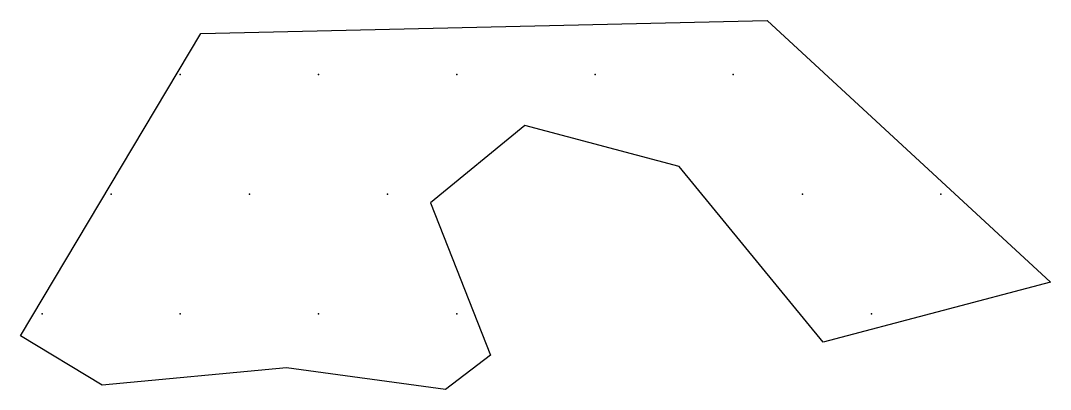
# Model space of a CAD drawing. Header units: metres. Extents: x 52 to 387, y 24 to 145.
import ezdxf

# ---------------------------------------------------------------- set-up
doc = ezdxf.new("R2010")
doc.units = ezdxf.units.M

msp = doc.modelspace()

# ---------------------------------------------------------------- linework, layer by layer
msp.add_lwpolyline([(51.67, 41.9), (110.33, 140.35), (294.67, 144.54), (386.84, 59.35), (312.83, 39.8), (266.04, 97.06), (215.77, 110.33), (185.04, 85.19), (204.59, 35.61), (189.93, 24.44), (138.26, 31.42), (78.21, 25.84), (51.67, 41.9)], close=True)
for p in [(103.64, 126.99), (148.64, 126.99), (193.64, 126.99), (238.64, 126.99), (283.64, 126.99), (81.14, 88.02), (126.14, 88.02), (171.14, 88.02), (306.14, 88.02), (351.14, 88.02), (58.64, 49.05), (103.64, 49.05), (148.64, 49.05), (193.64, 49.05), (328.64, 49.05)]:
    msp.add_point(p)

doc.saveas('drawing.dxf')
